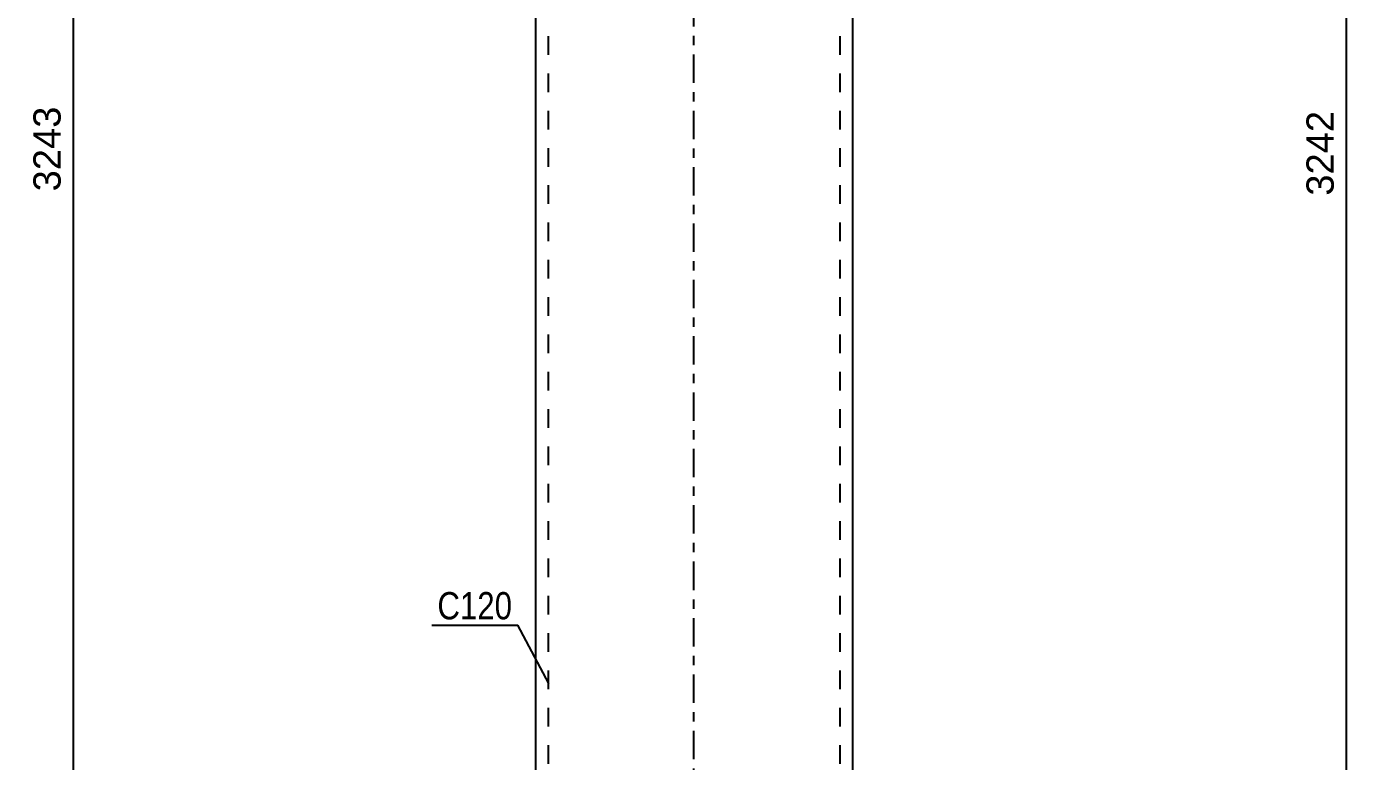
# Model space of a CAD drawing. Header units: millimetres. Extents: x -135 to 706, y -238 to 356.
# Drawn here: x 219.8 to 358.5, y 85.2 to 162.5 of the extents above; entities that cross this region are included whole.
import ezdxf

# ---------------------------------------------------------------- set-up
doc = ezdxf.new("R2010")
doc.units = ezdxf.units.MM
doc.linetypes.add('DXK_LINE_DOT2', pattern=[3.9198, 1.9599, -1.9599])
doc.linetypes.add('DXK_LINE_DOT3', pattern=[5.9187, 2.979, -0.9799, 0.9799, -0.9799])
doc.styles.add('Arial', font='ARIAL.TTF', dxfattribs={"height": 0.2})
doc.styles.add('Arial Narrow', font='ARIALN.TTF', dxfattribs={"height": 0.2})

# ---------------------------------------------------------------- blocks, each defined once
blk = doc.blocks.new('Part-284933639-3260 - 3192')
at = {"color": 7, "linetype": 'DXK_LINE_DOT2'}
for p, q in [((274.57, 279.04), (274.57, 14.48)), ((305.23, 279.04), (305.23, 14.48))]:
    blk.add_line(p, q, dxfattribs=at)
at = {"color": 7, "linetype": 'DXK_LINE_DOT3'}
blk.add_line((289.9, 14.48), (289.9, 279.04), dxfattribs=at)
at = {"color": 2, "linetype": 'Continuous'}
for p, q in [((273.23, 269.79), (273.23, 47.4)), ((306.57, 269.45), (306.57, 46.84))]:
    blk.add_line(p, q, dxfattribs=at)
blk = doc.blocks.new('StraightDimension-284933639-3613 - 3192')
at = {"color": 7, "linetype": 'Continuous'}
blk.add_line((224.7, 41.47), (224.7, 257.69), dxfattribs=at)
at = {"color": 0}
blk.add_wipeout([(223.95, 154.63), (219.75, 154.63), (219.75, 144.53), (223.95, 144.53)], dxfattribs=at)
at = {"color": 3, "style": 'Arial'}
blk.add_text('3243', height=2.865, rotation=90.0002, dxfattribs=at).set_placement((223.35, 145.13))
blk = doc.blocks.new('StraightDimension-284933639-3673 - 3192')
at = {"color": 7, "linetype": 'Continuous'}
blk.add_line((358.47, 41.07), (358.47, 257.18), dxfattribs=at)
at = {"color": 0}
blk.add_wipeout([(357.72, 154.17), (353.52, 154.17), (353.52, 144.08), (357.72, 144.08)], dxfattribs=at)
at = {"color": 3, "style": 'Arial'}
blk.add_text('3242', height=2.865, rotation=90.0002, dxfattribs=at).set_placement((357.12, 144.68))
blk = doc.blocks.new('Mark-284933639-3256 - 3192')
at = {"color": 0}
blk.add_wipeout([(270.8, 100.18), (270.8, 103.18), (262.94, 103.18), (262.94, 100.18)], dxfattribs=at)
blk.add_wipeout([(270.8, 100.18), (270.8, 103.18), (262.94, 103.18), (262.94, 100.18)], dxfattribs=at)
at = {"color": 30, "linetype": 'Continuous'}
for p in [(262.34, 99.58), (274.64, 93.44)]:
    blk.add_line(p, (271.4, 99.58), dxfattribs=at)
at = {"color": 3, "style": 'Arial Narrow'}
blk.add_text('C120', height=2.863, dxfattribs=at).set_placement((262.94, 100.18))

msp = doc.modelspace()

# ---------------------------------------------------------------- block references
for name in ['Part-284933639-3260 - 3192', 'StraightDimension-284933639-3613 - 3192']:
    msp.add_blockref(name, (0, 0))

# ---------------------------------------------------------------- next in the draw order: block references
for name in ['StraightDimension-284933639-3673 - 3192', 'Mark-284933639-3256 - 3192']:
    msp.add_blockref(name, (0, 0))

doc.saveas('drawing.dxf')
